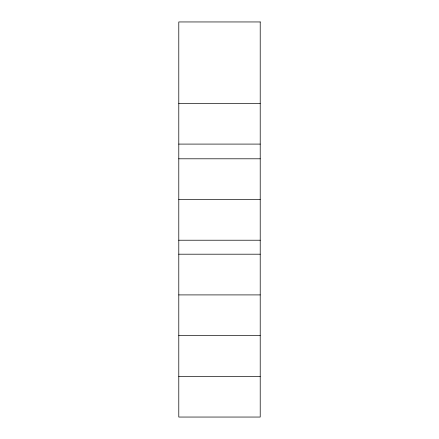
<?xml version="1.0" encoding="UTF-8"?>
<svg xmlns="http://www.w3.org/2000/svg" width="439" height="439" viewBox="0 0 439 439"><rect width="100%" height="100%" fill="white"/><g stroke="black" fill="none" stroke-linecap="round" stroke-linejoin="round"><path stroke-width="0.66" d="M178.788 103.374L260.212 103.374M178.788 144.091L260.212 144.091M178.788 158.797L260.212 158.797M178.788 199.509L260.212 199.509M178.788 240.221L260.212 240.221M178.788 254.197L260.212 254.197M178.788 294.909L260.212 294.909M178.788 335.626L260.212 335.626M178.788 376.338L260.212 376.338M260.212 21.95L178.788 21.95L178.788 417.05L260.212 417.05L260.212 21.95"/></g></svg>
